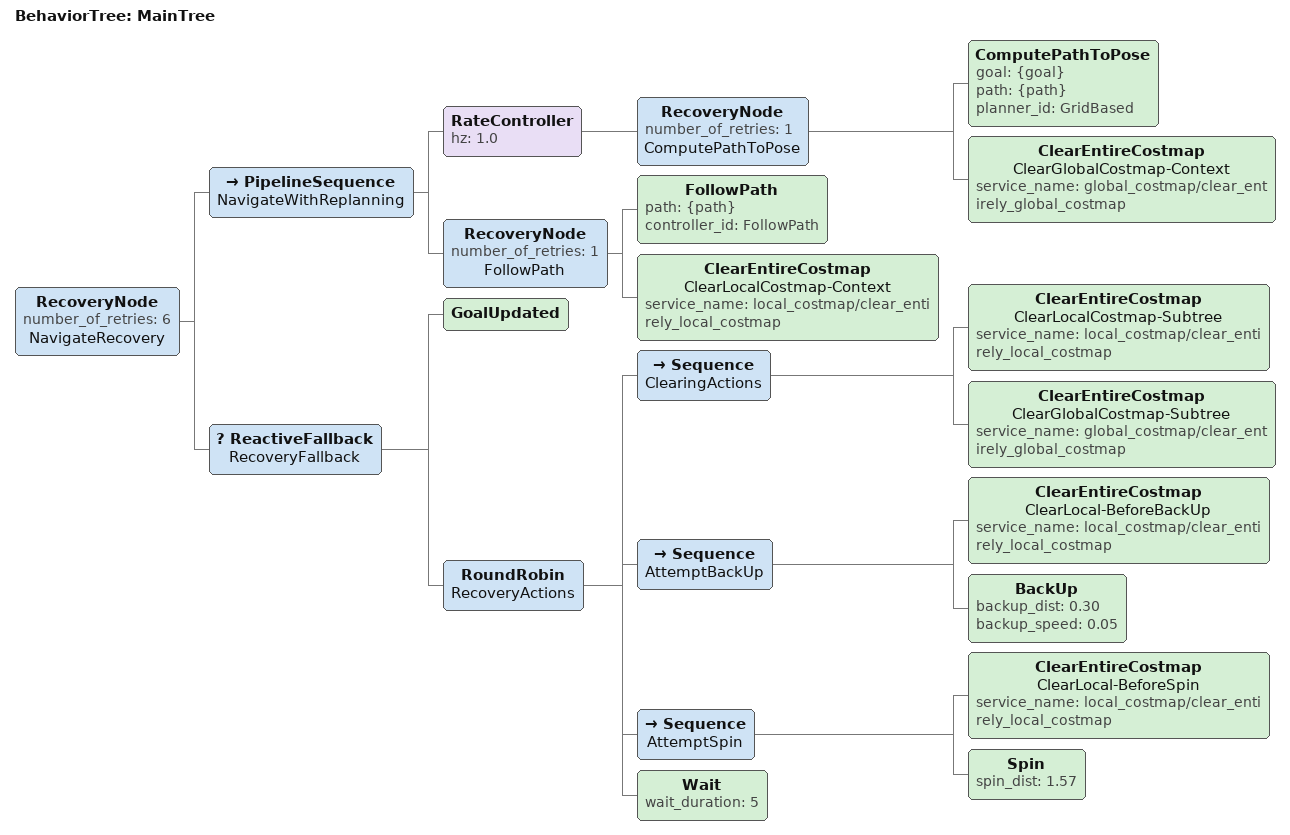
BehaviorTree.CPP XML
<?xml version="1.0" encoding="UTF-8"?>
<root main_tree_to_execute="MainTree">
  <BehaviorTree ID="MainTree">
    <RecoveryNode number_of_retries="6" name="NavigateRecovery">
      <PipelineSequence name="NavigateWithReplanning">
        <RateController hz="1.0">
          <RecoveryNode number_of_retries="1" name="ComputePathToPose">
            <ComputePathToPose goal="{goal}" path="{path}" planner_id="GridBased"/>
            <ClearEntireCostmap name="ClearGlobalCostmap-Context" service_name="global_costmap/clear_entirely_global_costmap"/>
          </RecoveryNode>
        </RateController>
        <RecoveryNode number_of_retries="1" name="FollowPath">
          <FollowPath path="{path}" controller_id="FollowPath"/>
          <ClearEntireCostmap name="ClearLocalCostmap-Context" service_name="local_costmap/clear_entirely_local_costmap"/>
        </RecoveryNode>
      </PipelineSequence>

      <ReactiveFallback name="RecoveryFallback">
        <GoalUpdated/>
        <RoundRobin name="RecoveryActions">
          <!-- 1. Clear costmaps to remove stale obstacle data -->
          <Sequence name="ClearingActions">
            <ClearEntireCostmap name="ClearLocalCostmap-Subtree" service_name="local_costmap/clear_entirely_local_costmap"/>
            <ClearEntireCostmap name="ClearGlobalCostmap-Subtree" service_name="global_costmap/clear_entirely_global_costmap"/>
          </Sequence>

          <!-- 2. BackUp first: rectangular robot should escape tight space before attempting spin -->
          <Sequence name="AttemptBackUp">
            <ClearEntireCostmap name="ClearLocal-BeforeBackUp" service_name="local_costmap/clear_entirely_local_costmap"/>
            <BackUp backup_dist="0.30" backup_speed="0.05"/>
          </Sequence>

          <!-- 3. Spin: now that we have more room, try rotating -->
          <Sequence name="AttemptSpin">
            <ClearEntireCostmap name="ClearLocal-BeforeSpin" service_name="local_costmap/clear_entirely_local_costmap"/>
            <Spin spin_dist="1.57"/>
          </Sequence>

          <!-- 4. Wait: give dynamic obstacles time to move -->
          <Wait wait_duration="5"/>
        </RoundRobin>
      </ReactiveFallback>
    </RecoveryNode>
  </BehaviorTree>
</root>
